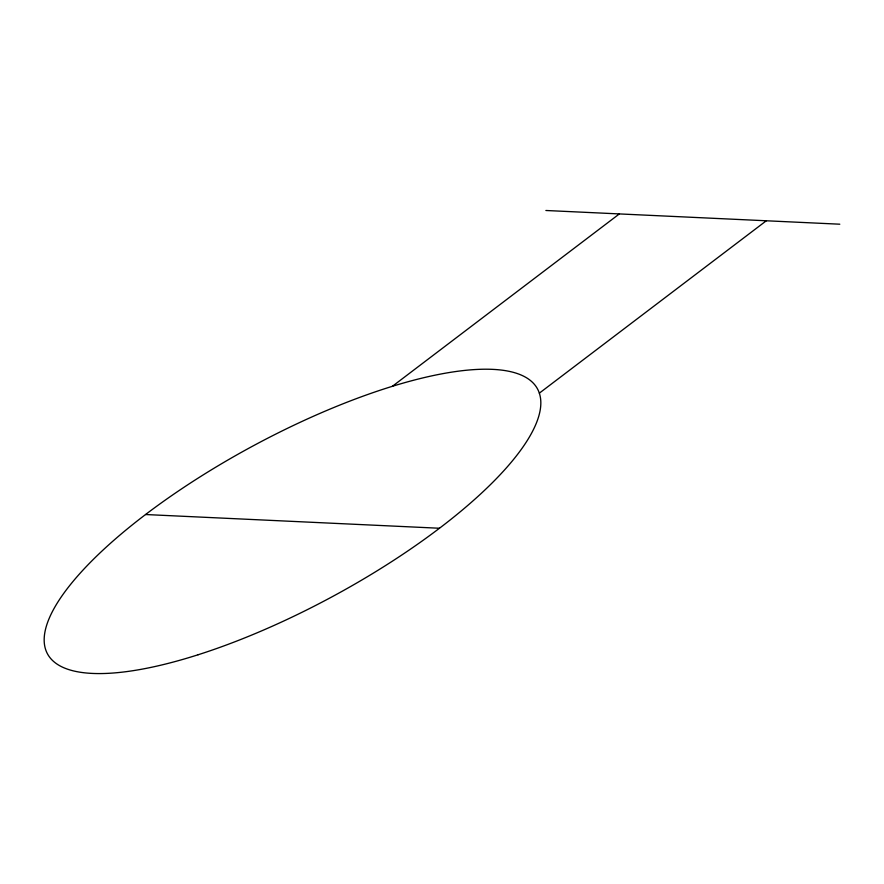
<?xml version="1.0" encoding="UTF-8"?>
<svg xmlns="http://www.w3.org/2000/svg" width="884" height="884" viewBox="0 0 884 884"><rect width="100%" height="100%" fill="white"/><g stroke="black" fill="none" stroke-linecap="round" stroke-linejoin="round"><path stroke-width="1.33" d="M392.374 386.308L619.364 213.917M539.339 393.159L766.317 220.779M545.881 210.491L839.8 224.204M145.551 514.532L439.47 528.245M198.082 654.768A278.515 85.14 -28.4 0 0 538.621 391.247A278.515 85.14 -28.4 0 0 140.832 518.146A278.515 85.14 -28.4 0 0 198.082 654.768"/></g></svg>
